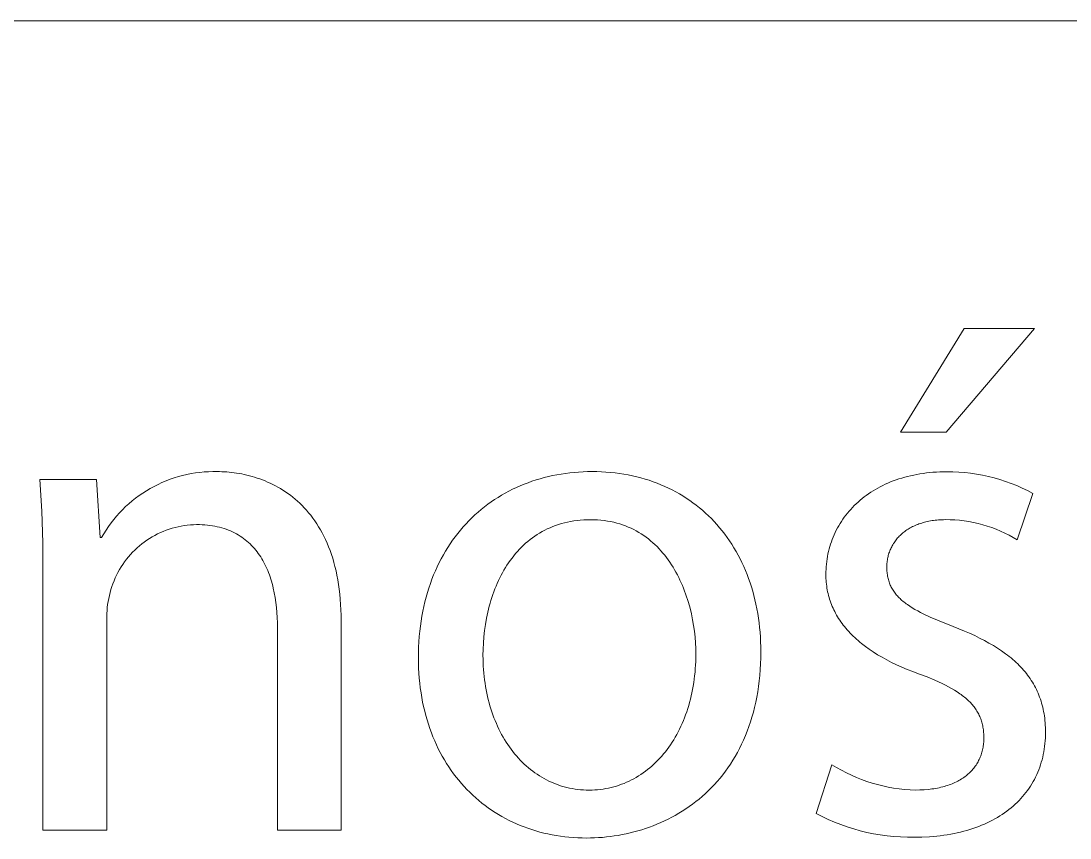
# Model space of a CAD drawing. Header units: millimetres. Extents: x -1246 to 2331, y -493 to 2006.
# Drawn here: x 1807.9 to 1859.8, y -433.3 to -392.9 of the extents above; entities that cross this region are included whole.
import ezdxf

# ---------------------------------------------------------------- set-up
doc = ezdxf.new("R2010")
doc.units = ezdxf.units.MM
doc.header["$MEASUREMENT"] = 0
doc.layers.add('Domyślny', color=7, linetype='Continuous', true_color=0x000000)

msp = doc.modelspace()

# ---------------------------------------------------------------- linework, layer by layer
at = {"layer": 'Domyślny', "color": 18, "lineweight": 15, "true_color": 0x000000}
for p, q in [((979.012, -392.905), (2327.486, -392.905)), ((1851.384, -413.243), (1854.529, -408.121)), ((1858.007, -408.121), (1853.647, -413.243)), ((1854.529, -408.121), (1858.007, -408.121)), ((1853.647, -413.243), (1851.384, -413.243)), ((1808.899, -417.163), (1808.808, -415.596)), ((1808.808, -415.596), (1811.607, -415.596)), ((1811.607, -415.596), (1811.786, -418.467)), ((1814.847, -415.744), (1815.047, -415.66)), ((1815.047, -415.66), (1815.249, -415.582)), ((1815.249, -415.582), (1815.454, -415.512)), ((1815.454, -415.512), (1815.661, -415.449)), ((1815.661, -415.449), (1815.87, -415.392)), ((1815.87, -415.392), (1816.081, -415.343)), ((1816.081, -415.343), (1816.294, -415.301)), ((1816.294, -415.301), (1816.507, -415.266)), ((1816.507, -415.266), (1816.722, -415.239)), ((1816.722, -415.239), (1816.938, -415.219)), ((1816.938, -415.219), (1817.154, -415.206)), ((1817.154, -415.206), (1817.371, -415.201)), ((1817.371, -415.201), (1817.587, -415.203)), ((1817.587, -415.203), (1817.701, -415.204)), ((1817.701, -415.204), (1817.816, -415.207)), ((1817.816, -415.207), (1817.934, -415.212)), ((1817.934, -415.212), (1818.052, -415.22)), ((1818.052, -415.22), (1818.173, -415.23)), ((1818.173, -415.23), (1818.294, -415.243)), ((1818.294, -415.243), (1818.417, -415.258)), ((1818.417, -415.258), (1818.541, -415.276)), ((1818.541, -415.276), (1818.666, -415.297)), ((1818.666, -415.297), (1818.792, -415.32)), ((1818.792, -415.32), (1818.918, -415.346)), ((1818.918, -415.346), (1819.046, -415.375)), ((1819.046, -415.375), (1819.174, -415.407)), ((1819.174, -415.407), (1819.302, -415.441)), ((1819.302, -415.441), (1819.43, -415.479)), ((1819.43, -415.479), (1819.559, -415.52)), ((1819.559, -415.52), (1819.688, -415.565)), ((1819.688, -415.565), (1819.817, -415.612)), ((1819.817, -415.612), (1819.945, -415.663)), ((1819.945, -415.663), (1820.073, -415.718)), ((1832.956, -415.75), (1833.152, -415.68)), ((1833.152, -415.68), (1833.351, -415.615)), ((1833.351, -415.615), (1833.553, -415.554)), ((1833.553, -415.554), (1833.756, -415.498)), ((1833.756, -415.498), (1833.962, -415.447)), ((1833.962, -415.447), (1834.17, -415.401)), ((1834.17, -415.401), (1834.38, -415.359)), ((1834.38, -415.359), (1834.591, -415.322)), ((1834.591, -415.322), (1834.805, -415.29)), ((1834.805, -415.29), (1835.021, -415.263)), ((1835.021, -415.263), (1835.238, -415.241)), ((1835.238, -415.241), (1835.457, -415.224)), ((1835.457, -415.224), (1835.678, -415.211)), ((1835.678, -415.211), (1835.9, -415.204)), ((1835.9, -415.204), (1836.124, -415.201)), ((1836.124, -415.201), (1836.356, -415.204)), ((1836.356, -415.204), (1836.586, -415.212)), ((1836.586, -415.212), (1836.813, -415.225)), ((1836.813, -415.225), (1837.038, -415.243)), ((1837.038, -415.243), (1837.26, -415.267)), ((1837.26, -415.267), (1837.48, -415.295)), ((1837.48, -415.295), (1837.697, -415.329)), ((1837.697, -415.329), (1837.912, -415.367)), ((1837.912, -415.367), (1838.124, -415.411)), ((1838.124, -415.411), (1838.333, -415.459)), ((1838.333, -415.459), (1838.54, -415.512)), ((1838.54, -415.512), (1838.743, -415.571)), ((1838.743, -415.571), (1838.944, -415.633)), ((1838.944, -415.633), (1839.142, -415.701)), ((1850.893, -415.714), (1851.027, -415.661)), ((1851.027, -415.661), (1851.164, -415.611)), ((1851.164, -415.611), (1851.303, -415.564)), ((1851.303, -415.564), (1851.445, -415.52)), ((1851.445, -415.52), (1851.589, -415.478)), ((1851.589, -415.478), (1851.735, -415.439)), ((1851.735, -415.439), (1851.884, -415.403)), ((1851.884, -415.403), (1852.035, -415.37)), ((1852.035, -415.37), (1852.188, -415.34)), ((1852.188, -415.34), (1852.344, -415.313)), ((1852.344, -415.313), (1852.502, -415.289)), ((1852.502, -415.289), (1852.662, -415.268)), ((1852.662, -415.268), (1852.825, -415.25)), ((1852.825, -415.25), (1852.99, -415.235)), ((1852.99, -415.235), (1853.157, -415.224)), ((1853.157, -415.224), (1853.326, -415.215)), ((1853.326, -415.215), (1853.498, -415.21)), ((1853.498, -415.21), (1853.671, -415.209)), ((1853.671, -415.209), (1853.968, -415.211)), ((1853.968, -415.211), (1854.264, -415.224)), ((1854.264, -415.224), (1854.559, -415.247)), ((1854.559, -415.247), (1854.853, -415.28)), ((1854.853, -415.28), (1855.147, -415.323)), ((1855.147, -415.323), (1855.438, -415.376)), ((1855.438, -415.376), (1855.728, -415.438)), ((1855.728, -415.438), (1856.015, -415.511)), ((1856.015, -415.511), (1856.3, -415.592)), ((1856.3, -415.592), (1856.582, -415.684)), ((1856.582, -415.684), (1856.86, -415.785)), ((1813.899, -416.263), (1814.081, -416.146)), ((1814.081, -416.146), (1814.267, -416.036)), ((1814.267, -416.036), (1814.457, -415.932)), ((1814.457, -415.932), (1814.651, -415.835)), ((1814.651, -415.835), (1814.847, -415.744)), ((1820.073, -415.718), (1820.201, -415.776)), ((1820.201, -415.776), (1820.329, -415.837)), ((1820.329, -415.837), (1820.456, -415.903)), ((1820.456, -415.903), (1820.582, -415.971)), ((1820.582, -415.971), (1820.707, -416.044)), ((1820.707, -416.044), (1820.831, -416.121)), ((1820.831, -416.121), (1820.955, -416.201)), ((1820.955, -416.201), (1821.077, -416.286)), ((1831.828, -416.266), (1832.01, -416.169)), ((1832.01, -416.169), (1832.194, -416.076)), ((1832.194, -416.076), (1832.38, -415.988)), ((1832.38, -415.988), (1832.57, -415.904)), ((1832.57, -415.904), (1832.761, -415.825)), ((1832.761, -415.825), (1832.956, -415.75)), ((1839.142, -415.701), (1839.337, -415.773)), ((1839.337, -415.773), (1839.529, -415.85)), ((1839.529, -415.85), (1839.718, -415.932)), ((1839.718, -415.932), (1839.904, -416.018)), ((1839.904, -416.018), (1840.087, -416.108)), ((1840.087, -416.108), (1840.267, -416.203)), ((1840.267, -416.203), (1840.443, -416.302)), ((1849.91, -416.225), (1850.024, -416.153)), ((1850.024, -416.153), (1850.141, -416.083)), ((1850.141, -416.083), (1850.26, -416.015)), ((1850.26, -416.015), (1850.381, -415.95)), ((1850.381, -415.95), (1850.506, -415.887)), ((1850.506, -415.887), (1850.632, -415.827)), ((1850.632, -415.827), (1850.761, -415.769)), ((1850.761, -415.769), (1850.893, -415.714)), ((1856.86, -415.785), (1857.135, -415.895)), ((1857.135, -415.895), (1857.406, -416.015)), ((1857.406, -416.015), (1857.673, -416.143)), ((1857.673, -416.143), (1857.936, -416.281)), ((1813.211, -416.789), (1813.376, -416.649)), ((1813.376, -416.649), (1813.546, -416.515)), ((1813.546, -416.515), (1813.72, -416.386)), ((1813.72, -416.386), (1813.899, -416.263)), ((1821.077, -416.286), (1821.198, -416.374)), ((1821.198, -416.374), (1821.317, -416.467)), ((1821.317, -416.467), (1821.435, -416.564)), ((1821.435, -416.564), (1821.551, -416.665)), ((1821.551, -416.665), (1821.665, -416.77)), ((1830.965, -416.821), (1831.132, -416.701)), ((1831.132, -416.701), (1831.302, -416.586)), ((1831.302, -416.586), (1831.474, -416.475)), ((1831.474, -416.475), (1831.65, -416.368)), ((1831.65, -416.368), (1831.828, -416.266)), ((1840.443, -416.302), (1840.617, -416.406)), ((1840.617, -416.406), (1840.787, -416.514)), ((1840.787, -416.514), (1840.954, -416.627)), ((1840.954, -416.627), (1841.117, -416.743)), ((1849.188, -416.794), (1849.283, -416.706)), ((1849.283, -416.706), (1849.381, -416.621)), ((1849.381, -416.621), (1849.482, -416.538)), ((1849.482, -416.538), (1849.585, -416.456)), ((1849.585, -416.456), (1849.691, -416.377)), ((1849.691, -416.377), (1849.799, -416.3)), ((1849.799, -416.3), (1849.91, -416.225)), ((1857.936, -416.281), (1857.162, -418.58)), ((1808.946, -418.731), (1808.899, -417.163)), ((1812.746, -417.243), (1812.896, -417.086)), ((1812.896, -417.086), (1813.051, -416.935)), ((1813.051, -416.935), (1813.211, -416.789)), ((1821.665, -416.77), (1821.778, -416.88)), ((1821.778, -416.88), (1821.888, -416.995)), ((1821.888, -416.995), (1821.997, -417.113)), ((1821.997, -417.113), (1822.103, -417.237)), ((1822.103, -417.237), (1822.207, -417.365)), ((1830.331, -417.344), (1830.485, -417.207)), ((1830.485, -417.207), (1830.642, -417.074)), ((1830.642, -417.074), (1830.802, -416.945)), ((1830.802, -416.945), (1830.965, -416.821)), ((1841.117, -416.743), (1841.278, -416.864)), ((1841.278, -416.864), (1841.434, -416.989)), ((1841.434, -416.989), (1841.588, -417.118)), ((1841.588, -417.118), (1841.738, -417.251)), ((1848.754, -417.261), (1848.835, -417.164)), ((1848.835, -417.164), (1848.919, -417.069)), ((1848.919, -417.069), (1849.006, -416.975)), ((1849.006, -416.975), (1849.096, -416.884)), ((1849.096, -416.884), (1849.188, -416.794)), ((1812.203, -417.916), (1812.33, -417.741)), ((1812.33, -417.741), (1812.463, -417.57)), ((1812.463, -417.57), (1812.602, -417.404)), ((1812.602, -417.404), (1812.746, -417.243)), ((1822.207, -417.365), (1822.308, -417.498)), ((1822.308, -417.498), (1822.407, -417.636)), ((1822.407, -417.636), (1822.503, -417.779)), ((1829.89, -417.782), (1830.034, -417.631)), ((1830.034, -417.631), (1830.18, -417.486)), ((1830.18, -417.486), (1830.331, -417.344)), ((1834.756, -417.738), (1834.608, -417.777)), ((1834.908, -417.702), (1834.756, -417.738)), ((1835.062, -417.671), (1834.908, -417.702)), ((1835.219, -417.645), (1835.062, -417.671)), ((1835.38, -417.623), (1835.219, -417.645)), ((1835.543, -417.606), (1835.38, -417.623)), ((1835.71, -417.594), (1835.543, -417.606)), ((1835.879, -417.586), (1835.71, -417.594)), ((1836.052, -417.584), (1835.879, -417.586)), ((1836.225, -417.587), (1836.052, -417.584)), ((1836.395, -417.595), (1836.225, -417.587)), ((1836.562, -417.608), (1836.395, -417.595)), ((1836.725, -417.626), (1836.562, -417.608)), ((1836.885, -417.65), (1836.725, -417.626)), ((1837.042, -417.678), (1836.885, -417.65)), ((1837.196, -417.711), (1837.042, -417.678)), ((1837.346, -417.749), (1837.196, -417.711)), ((1837.494, -417.792), (1837.346, -417.749)), ((1841.738, -417.251), (1841.884, -417.388)), ((1841.884, -417.388), (1842.027, -417.53)), ((1842.027, -417.53), (1842.166, -417.675)), ((1842.166, -417.675), (1842.302, -417.824)), ((1848.391, -417.773), (1848.458, -417.667)), ((1848.458, -417.667), (1848.528, -417.563)), ((1848.528, -417.563), (1848.6, -417.461)), ((1848.6, -417.461), (1848.676, -417.36)), ((1848.676, -417.36), (1848.754, -417.261)), ((1852.431, -417.745), (1852.364, -417.766)), ((1852.501, -417.724), (1852.431, -417.745)), ((1852.571, -417.704), (1852.501, -417.724)), ((1852.643, -417.686), (1852.571, -417.704)), ((1852.716, -417.67), (1852.643, -417.686)), ((1852.79, -417.654), (1852.716, -417.67)), ((1852.865, -417.64), (1852.79, -417.654)), ((1852.942, -417.628), (1852.865, -417.64)), ((1853.02, -417.616), (1852.942, -417.628)), ((1853.099, -417.607), (1853.02, -417.616)), ((1853.179, -417.598), (1853.099, -417.607)), ((1853.261, -417.591), (1853.179, -417.598)), ((1853.344, -417.586), (1853.261, -417.591)), ((1853.428, -417.582), (1853.344, -417.586)), ((1853.513, -417.58), (1853.428, -417.582)), ((1853.6, -417.579), (1853.513, -417.58)), ((1853.834, -417.582), (1853.6, -417.579)), ((1854.068, -417.593), (1853.834, -417.582)), ((1854.301, -417.612), (1854.068, -417.593)), ((1854.534, -417.64), (1854.301, -417.612)), ((1854.766, -417.675), (1854.534, -417.64)), ((1854.996, -417.718), (1854.766, -417.675)), ((1855.224, -417.77), (1854.996, -417.718)), ((1811.857, -418.467), (1811.966, -418.279)), ((1811.966, -418.279), (1812.081, -418.096)), ((1812.081, -418.096), (1812.203, -417.916)), ((1814.771, -418.221), (1814.632, -418.287)), ((1814.912, -418.16), (1814.771, -418.221)), ((1815.056, -418.104), (1814.912, -418.16)), ((1815.201, -418.053), (1815.056, -418.104)), ((1815.348, -418.006), (1815.201, -418.053)), ((1815.496, -417.965), (1815.348, -418.006)), ((1815.646, -417.929), (1815.496, -417.965)), ((1815.797, -417.899), (1815.646, -417.929)), ((1815.949, -417.873), (1815.797, -417.899)), ((1816.102, -417.853), (1815.949, -417.873)), ((1816.255, -417.838), (1816.102, -417.853)), ((1816.409, -417.828), (1816.255, -417.838)), ((1816.563, -417.823), (1816.409, -417.828)), ((1816.7, -417.825), (1816.563, -417.823)), ((1816.834, -417.83), (1816.7, -417.825)), ((1816.966, -417.838), (1816.834, -417.83)), ((1817.094, -417.85), (1816.966, -417.838)), ((1817.221, -417.865), (1817.094, -417.85)), ((1817.344, -417.883), (1817.221, -417.865)), ((1817.465, -417.904), (1817.344, -417.883)), ((1817.583, -417.929), (1817.465, -417.904)), ((1817.698, -417.956), (1817.583, -417.929)), ((1817.811, -417.986), (1817.698, -417.956)), ((1817.921, -418.02), (1817.811, -417.986)), ((1818.029, -418.056), (1817.921, -418.02)), ((1818.134, -418.095), (1818.029, -418.056)), ((1818.237, -418.137), (1818.134, -418.095)), ((1818.337, -418.182), (1818.237, -418.137)), ((1818.434, -418.23), (1818.337, -418.182)), ((1818.529, -418.28), (1818.434, -418.23)), ((1818.622, -418.333), (1818.529, -418.28)), ((1822.503, -417.779), (1822.597, -417.927)), ((1822.597, -417.927), (1822.687, -418.079)), ((1822.687, -418.079), (1822.775, -418.237)), ((1822.775, -418.237), (1822.859, -418.4)), ((1829.353, -418.424), (1829.482, -418.257)), ((1829.482, -418.257), (1829.614, -418.094)), ((1829.614, -418.094), (1829.75, -417.936)), ((1829.75, -417.936), (1829.89, -417.782)), ((1833.527, -418.243), (1833.405, -418.318)), ((1833.652, -418.171), (1833.527, -418.243)), ((1833.78, -418.103), (1833.652, -418.171)), ((1833.911, -418.039), (1833.78, -418.103)), ((1834.044, -417.979), (1833.911, -418.039)), ((1834.181, -417.922), (1834.044, -417.979)), ((1834.32, -417.87), (1834.181, -417.922)), ((1834.462, -417.821), (1834.32, -417.87)), ((1834.608, -417.777), (1834.462, -417.821)), ((1837.638, -417.839), (1837.494, -417.792)), ((1837.779, -417.89), (1837.638, -417.839)), ((1837.917, -417.946), (1837.779, -417.89)), ((1838.052, -418.006), (1837.917, -417.946)), ((1838.184, -418.07), (1838.052, -418.006)), ((1838.313, -418.138), (1838.184, -418.07)), ((1838.438, -418.21), (1838.313, -418.138)), ((1838.561, -418.286), (1838.438, -418.21)), ((1842.302, -417.824), (1842.433, -417.976)), ((1842.433, -417.976), (1842.561, -418.133)), ((1842.561, -418.133), (1842.686, -418.293)), ((1848.101, -418.324), (1848.153, -418.211)), ((1848.153, -418.211), (1848.208, -418.099)), ((1848.208, -418.099), (1848.266, -417.989)), ((1848.266, -417.989), (1848.327, -417.88)), ((1848.327, -417.88), (1848.391, -417.773)), ((1851.456, -418.274), (1851.41, -418.315)), ((1851.502, -418.235), (1851.456, -418.274)), ((1851.551, -418.196), (1851.502, -418.235)), ((1851.6, -418.159), (1851.551, -418.196)), ((1851.651, -418.122), (1851.6, -418.159)), ((1851.703, -418.086), (1851.651, -418.122)), ((1851.756, -418.052), (1851.703, -418.086)), ((1851.811, -418.018), (1851.756, -418.052)), ((1851.867, -417.985), (1851.811, -418.018)), ((1851.925, -417.954), (1851.867, -417.985)), ((1851.984, -417.924), (1851.925, -417.954)), ((1852.044, -417.895), (1851.984, -417.924)), ((1852.105, -417.867), (1852.044, -417.895)), ((1852.168, -417.84), (1852.105, -417.867)), ((1852.232, -417.814), (1852.168, -417.84)), ((1852.297, -417.79), (1852.232, -417.814)), ((1852.364, -417.766), (1852.297, -417.79)), ((1855.451, -417.829), (1855.224, -417.77)), ((1855.675, -417.897), (1855.451, -417.829)), ((1855.897, -417.972), (1855.675, -417.897)), ((1856.116, -418.054), (1855.897, -417.972)), ((1856.332, -418.145), (1856.116, -418.054)), ((1856.545, -418.243), (1856.332, -418.145)), ((1856.755, -418.348), (1856.545, -418.243)), ((1808.951, -420.301), (1808.946, -418.731)), ((1811.786, -418.467), (1811.857, -418.467)), ((1813.851, -418.779), (1813.732, -418.877)), ((1813.974, -418.686), (1813.851, -418.779)), ((1814.1, -418.598), (1813.974, -418.686)), ((1814.229, -418.513), (1814.1, -418.598)), ((1814.36, -418.433), (1814.229, -418.513)), ((1814.495, -418.358), (1814.36, -418.433)), ((1814.632, -418.287), (1814.495, -418.358)), ((1818.712, -418.389), (1818.622, -418.333)), ((1818.8, -418.447), (1818.712, -418.389)), ((1818.885, -418.508), (1818.8, -418.447)), ((1818.968, -418.572), (1818.885, -418.508)), ((1819.049, -418.638), (1818.968, -418.572)), ((1819.127, -418.706), (1819.049, -418.638)), ((1819.203, -418.777), (1819.127, -418.706)), ((1819.277, -418.85), (1819.203, -418.777)), ((1822.859, -418.4), (1822.94, -418.569)), ((1822.94, -418.569), (1823.017, -418.742)), ((1823.017, -418.742), (1823.092, -418.921)), ((1828.99, -418.95), (1829.107, -418.77)), ((1829.107, -418.77), (1829.228, -418.595)), ((1829.228, -418.595), (1829.353, -418.424)), ((1832.839, -418.747), (1832.734, -418.843)), ((1832.946, -418.655), (1832.839, -418.747)), ((1833.057, -418.566), (1832.946, -418.655)), ((1833.17, -418.48), (1833.057, -418.566)), ((1833.286, -418.397), (1833.17, -418.48)), ((1833.405, -418.318), (1833.286, -418.397)), ((1838.681, -418.366), (1838.561, -418.286)), ((1838.798, -418.449), (1838.681, -418.366)), ((1838.912, -418.535), (1838.798, -418.449)), ((1839.023, -418.625), (1838.912, -418.535)), ((1839.13, -418.718), (1839.023, -418.625)), ((1839.236, -418.815), (1839.13, -418.718)), ((1842.686, -418.293), (1842.806, -418.457)), ((1842.806, -418.457), (1842.923, -418.625)), ((1842.923, -418.625), (1843.036, -418.796)), ((1843.036, -418.796), (1843.145, -418.971)), ((1847.887, -418.91), (1847.924, -418.791)), ((1847.924, -418.791), (1847.964, -418.672)), ((1847.964, -418.672), (1848.007, -418.555)), ((1848.007, -418.555), (1848.052, -418.439)), ((1848.052, -418.439), (1848.101, -418.324)), ((1851.032, -418.767), (1851.002, -418.817)), ((1851.064, -418.718), (1851.032, -418.767)), ((1851.097, -418.67), (1851.064, -418.718)), ((1851.131, -418.623), (1851.097, -418.67)), ((1851.167, -418.577), (1851.131, -418.623)), ((1851.204, -418.531), (1851.167, -418.577)), ((1851.242, -418.486), (1851.204, -418.531)), ((1851.282, -418.442), (1851.242, -418.486)), ((1851.324, -418.399), (1851.282, -418.442)), ((1851.366, -418.356), (1851.324, -418.399)), ((1851.41, -418.315), (1851.366, -418.356)), ((1856.96, -418.46), (1856.755, -418.348)), ((1857.162, -418.58), (1856.96, -418.46)), ((1813.289, -419.305), (1813.188, -419.421)), ((1813.394, -419.192), (1813.289, -419.305)), ((1813.503, -419.083), (1813.394, -419.192)), ((1813.616, -418.978), (1813.503, -419.083)), ((1813.732, -418.877), (1813.616, -418.978)), ((1819.348, -418.925), (1819.277, -418.85)), ((1819.417, -419.002), (1819.348, -418.925)), ((1819.484, -419.082), (1819.417, -419.002)), ((1819.549, -419.164), (1819.484, -419.082)), ((1819.611, -419.248), (1819.549, -419.164)), ((1819.672, -419.335), (1819.611, -419.248)), ((1823.092, -418.921), (1823.162, -419.106)), ((1823.162, -419.106), (1823.229, -419.296)), ((1823.229, -419.296), (1823.292, -419.492)), ((1828.768, -419.32), (1828.877, -419.133)), ((1828.877, -419.133), (1828.99, -418.95)), ((1832.343, -419.255), (1832.252, -419.365)), ((1832.437, -419.147), (1832.343, -419.255)), ((1832.533, -419.043), (1832.437, -419.147)), ((1832.632, -418.941), (1832.533, -419.043)), ((1832.734, -418.843), (1832.632, -418.941)), ((1839.338, -418.914), (1839.236, -418.815)), ((1839.437, -419.017), (1839.338, -418.914)), ((1839.533, -419.122), (1839.437, -419.017)), ((1839.627, -419.23), (1839.533, -419.122)), ((1839.718, -419.341), (1839.627, -419.23)), ((1843.145, -418.971), (1843.25, -419.149)), ((1843.25, -419.149), (1843.351, -419.331)), ((1847.771, -419.4), (1847.795, -419.276)), ((1847.795, -419.276), (1847.823, -419.153)), ((1847.823, -419.153), (1847.853, -419.031)), ((1847.853, -419.031), (1847.887, -418.91)), ((1850.796, -419.291), (1850.78, -419.346)), ((1850.813, -419.236), (1850.796, -419.291)), ((1850.832, -419.181), (1850.813, -419.236)), ((1850.852, -419.127), (1850.832, -419.181)), ((1850.873, -419.074), (1850.852, -419.127)), ((1850.896, -419.021), (1850.873, -419.074)), ((1850.921, -418.969), (1850.896, -419.021)), ((1850.946, -418.918), (1850.921, -418.969)), ((1850.974, -418.867), (1850.946, -418.918)), ((1851.002, -418.817), (1850.974, -418.867)), ((1812.91, -419.79), (1812.826, -419.919)), ((1812.999, -419.664), (1812.91, -419.79)), ((1813.091, -419.541), (1812.999, -419.664)), ((1813.188, -419.421), (1813.091, -419.541)), ((1819.73, -419.423), (1819.672, -419.335)), ((1819.786, -419.513), (1819.73, -419.423)), ((1819.84, -419.605), (1819.786, -419.513)), ((1819.891, -419.7), (1819.84, -419.605)), ((1819.941, -419.796), (1819.891, -419.7)), ((1819.989, -419.893), (1819.941, -419.796)), ((1823.292, -419.492), (1823.351, -419.693)), ((1823.351, -419.693), (1823.406, -419.9)), ((1828.466, -419.906), (1828.562, -419.707)), ((1828.562, -419.707), (1828.663, -419.512)), ((1828.663, -419.512), (1828.768, -419.32)), ((1831.916, -419.83), (1831.839, -419.953)), ((1831.996, -419.71), (1831.916, -419.83)), ((1832.079, -419.592), (1831.996, -419.71)), ((1832.164, -419.477), (1832.079, -419.592)), ((1832.252, -419.365), (1832.164, -419.477)), ((1839.806, -419.454), (1839.718, -419.341)), ((1839.891, -419.57), (1839.806, -419.454)), ((1839.973, -419.688), (1839.891, -419.57)), ((1840.053, -419.808), (1839.973, -419.688)), ((1840.13, -419.931), (1840.053, -419.808)), ((1843.351, -419.331), (1843.447, -419.517)), ((1843.447, -419.517), (1843.54, -419.705)), ((1843.54, -419.705), (1843.629, -419.897)), ((1847.706, -419.906), (1847.718, -419.779)), ((1847.718, -419.779), (1847.732, -419.652)), ((1847.732, -419.652), (1847.75, -419.525)), ((1847.75, -419.525), (1847.771, -419.4)), ((1850.708, -419.807), (1850.706, -419.866)), ((1850.712, -419.748), (1850.708, -419.807)), ((1850.717, -419.689), (1850.712, -419.748)), ((1850.724, -419.631), (1850.717, -419.689)), ((1850.732, -419.573), (1850.724, -419.631)), ((1850.742, -419.516), (1850.732, -419.573)), ((1850.753, -419.459), (1850.742, -419.516)), ((1850.766, -419.402), (1850.753, -419.459)), ((1850.78, -419.346), (1850.766, -419.402)), ((1808.951, -432.94), (1808.951, -420.301)), ((1812.601, -420.323), (1812.535, -420.462)), ((1812.671, -420.186), (1812.601, -420.323)), ((1812.746, -420.051), (1812.671, -420.186)), ((1812.826, -419.919), (1812.746, -420.051)), ((1820.034, -419.993), (1819.989, -419.893)), ((1820.078, -420.095), (1820.034, -419.993)), ((1820.119, -420.198), (1820.078, -420.095)), ((1820.159, -420.303), (1820.119, -420.198)), ((1820.196, -420.409), (1820.159, -420.303)), ((1823.406, -419.9), (1823.457, -420.113)), ((1823.457, -420.113), (1823.503, -420.331)), ((1823.503, -420.331), (1823.546, -420.556)), ((1828.204, -420.528), (1828.287, -420.317)), ((1828.287, -420.317), (1828.374, -420.11)), ((1828.374, -420.11), (1828.466, -419.906)), ((1831.624, -420.333), (1831.557, -420.464)), ((1831.693, -420.204), (1831.624, -420.333)), ((1831.765, -420.077), (1831.693, -420.204)), ((1831.839, -419.953), (1831.765, -420.077)), ((1840.204, -420.055), (1840.13, -419.931)), ((1840.276, -420.182), (1840.204, -420.055)), ((1840.345, -420.31), (1840.276, -420.182)), ((1840.411, -420.44), (1840.345, -420.31)), ((1843.629, -419.897), (1843.713, -420.093)), ((1843.713, -420.093), (1843.793, -420.291)), ((1843.793, -420.291), (1843.869, -420.493)), ((1847.691, -420.295), (1847.693, -420.165)), ((1847.693, -420.392), (1847.691, -420.295)), ((1847.693, -420.165), (1847.698, -420.035)), ((1847.698, -420.035), (1847.706, -419.906)), ((1850.706, -419.866), (1850.705, -419.926)), ((1850.705, -419.926), (1850.706, -419.993)), ((1850.706, -419.993), (1850.708, -420.059)), ((1850.708, -420.059), (1850.712, -420.123)), ((1850.712, -420.123), (1850.717, -420.187)), ((1850.717, -420.187), (1850.724, -420.249)), ((1850.724, -420.249), (1850.733, -420.311)), ((1850.733, -420.311), (1850.743, -420.371)), ((1812.419, -420.747), (1812.368, -420.892)), ((1812.475, -420.603), (1812.419, -420.747)), ((1812.535, -420.462), (1812.475, -420.603)), ((1820.232, -420.517), (1820.196, -420.409)), ((1820.266, -420.627), (1820.232, -420.517)), ((1820.297, -420.738), (1820.266, -420.627)), ((1820.327, -420.85), (1820.297, -420.738)), ((1820.355, -420.964), (1820.327, -420.85)), ((1823.546, -420.556), (1823.583, -420.787)), ((1823.583, -420.787), (1823.616, -421.024)), ((1828.051, -420.962), (1828.125, -420.743)), ((1828.125, -420.743), (1828.204, -420.528)), ((1831.374, -420.868), (1831.318, -421.006)), ((1831.432, -420.732), (1831.374, -420.868)), ((1831.493, -420.597), (1831.432, -420.732)), ((1831.557, -420.464), (1831.493, -420.597)), ((1840.474, -420.572), (1840.411, -420.44)), ((1840.535, -420.705), (1840.474, -420.572)), ((1840.594, -420.84), (1840.535, -420.705)), ((1840.649, -420.976), (1840.594, -420.84)), ((1843.869, -420.493), (1843.941, -420.698)), ((1843.941, -420.698), (1844.008, -420.906)), ((1847.696, -420.488), (1847.693, -420.392)), ((1847.701, -420.584), (1847.696, -420.488)), ((1847.709, -420.68), (1847.701, -420.584)), ((1847.719, -420.774), (1847.709, -420.68)), ((1847.731, -420.869), (1847.719, -420.774)), ((1847.745, -420.962), (1847.731, -420.869)), ((1850.743, -420.371), (1850.754, -420.431)), ((1850.754, -420.431), (1850.767, -420.489)), ((1850.767, -420.489), (1850.782, -420.547)), ((1850.782, -420.547), (1850.798, -420.603)), ((1850.798, -420.603), (1850.816, -420.659)), ((1850.816, -420.659), (1850.835, -420.714)), ((1850.835, -420.714), (1850.856, -420.768)), ((1850.856, -420.768), (1850.878, -420.821)), ((1850.878, -420.821), (1850.902, -420.873)), ((1850.902, -420.873), (1850.928, -420.924)), ((1812.244, -421.329), (1812.212, -421.475)), ((1812.281, -421.183), (1812.244, -421.329)), ((1812.322, -421.04), (1812.281, -421.183)), ((1812.368, -420.892), (1812.322, -421.04)), ((1820.406, -421.196), (1820.355, -420.964)), ((1820.449, -421.433), (1820.406, -421.196)), ((1823.616, -421.024), (1823.644, -421.267)), ((1823.644, -421.267), (1823.668, -421.516)), ((1827.917, -421.412), (1827.982, -421.185)), ((1827.982, -421.185), (1828.051, -420.962)), ((1831.214, -421.287), (1831.166, -421.43)), ((1831.264, -421.146), (1831.214, -421.287)), ((1831.318, -421.006), (1831.264, -421.146)), ((1840.703, -421.113), (1840.649, -420.976)), ((1840.753, -421.251), (1840.703, -421.113)), ((1840.801, -421.391), (1840.753, -421.251)), ((1840.847, -421.531), (1840.801, -421.391)), ((1844.008, -420.906), (1844.071, -421.118)), ((1844.071, -421.118), (1844.13, -421.332)), ((1844.13, -421.332), (1844.184, -421.549)), ((1847.761, -421.056), (1847.745, -420.962)), ((1847.779, -421.148), (1847.761, -421.056)), ((1847.8, -421.24), (1847.779, -421.148)), ((1847.823, -421.332), (1847.8, -421.24)), ((1847.848, -421.423), (1847.823, -421.332)), ((1850.928, -420.924), (1850.955, -420.975)), ((1850.955, -420.975), (1850.984, -421.025)), ((1850.984, -421.025), (1851.014, -421.074)), ((1851.014, -421.074), (1851.046, -421.123)), ((1851.046, -421.123), (1851.08, -421.17)), ((1851.08, -421.17), (1851.115, -421.217)), ((1851.115, -421.217), (1851.152, -421.264)), ((1851.152, -421.264), (1851.19, -421.31)), ((1851.19, -421.31), (1851.23, -421.355)), ((1851.23, -421.355), (1851.272, -421.4)), ((1812.161, -421.77), (1812.143, -421.919)), ((1812.184, -421.622), (1812.161, -421.77)), ((1812.212, -421.475), (1812.184, -421.622)), ((1820.485, -421.675), (1820.449, -421.433)), ((1820.514, -421.922), (1820.485, -421.675)), ((1823.668, -421.516), (1823.686, -421.771)), ((1823.686, -421.771), (1823.699, -422.033)), ((1827.753, -422.114), (1827.803, -421.877)), ((1827.803, -421.877), (1827.857, -421.642)), ((1827.857, -421.642), (1827.917, -421.412)), ((1831.037, -421.865), (1830.999, -422.013)), ((1831.077, -421.719), (1831.037, -421.865)), ((1831.12, -421.574), (1831.077, -421.719)), ((1831.166, -421.43), (1831.12, -421.574)), ((1840.89, -421.672), (1840.847, -421.531)), ((1840.969, -421.956), (1840.89, -421.672)), ((1844.184, -421.549), (1844.234, -421.769)), ((1844.234, -421.769), (1844.279, -421.992)), ((1847.876, -421.513), (1847.848, -421.423)), ((1847.905, -421.603), (1847.876, -421.513)), ((1847.937, -421.692), (1847.905, -421.603)), ((1847.971, -421.78), (1847.937, -421.692)), ((1848.007, -421.868), (1847.971, -421.78)), ((1848.045, -421.956), (1848.007, -421.868)), ((1851.272, -421.4), (1851.315, -421.444)), ((1851.315, -421.444), (1851.36, -421.488)), ((1851.36, -421.488), (1851.407, -421.531)), ((1851.407, -421.531), (1851.455, -421.574)), ((1851.455, -421.574), (1851.505, -421.616)), ((1851.505, -421.616), (1851.556, -421.658)), ((1851.556, -421.658), (1851.609, -421.699)), ((1851.609, -421.699), (1851.664, -421.74)), ((1851.664, -421.74), (1851.721, -421.781)), ((1851.721, -421.781), (1851.839, -421.861)), ((1851.839, -421.861), (1851.963, -421.94)), ((1812.122, -422.217), (1812.118, -422.367)), ((1812.118, -422.367), (1812.119, -422.517)), ((1812.13, -422.068), (1812.122, -422.217)), ((1812.143, -421.919), (1812.13, -422.068)), ((1820.537, -422.172), (1820.514, -421.922)), ((1820.553, -422.427), (1820.537, -422.172)), ((1820.562, -422.684), (1820.553, -422.427)), ((1823.699, -422.033), (1823.707, -422.301)), ((1823.707, -422.301), (1823.71, -422.576)), ((1827.668, -422.602), (1827.708, -422.356)), ((1827.708, -422.356), (1827.753, -422.114)), ((1830.963, -422.162), (1830.9, -422.461)), ((1830.999, -422.013), (1830.963, -422.162)), ((1841.038, -422.242), (1840.969, -421.956)), ((1841.097, -422.529), (1841.038, -422.242)), ((1844.279, -421.992), (1844.319, -422.218)), ((1844.319, -422.218), (1844.355, -422.447)), ((1848.086, -422.043), (1848.045, -421.956)), ((1848.129, -422.129), (1848.086, -422.043)), ((1848.174, -422.214), (1848.129, -422.129)), ((1848.221, -422.299), (1848.174, -422.214)), ((1848.271, -422.383), (1848.221, -422.299)), ((1848.323, -422.467), (1848.271, -422.383)), ((1851.963, -421.94), (1852.095, -422.018)), ((1852.095, -422.018), (1852.233, -422.096)), ((1852.233, -422.096), (1852.378, -422.173)), ((1852.378, -422.173), (1852.529, -422.249)), ((1852.529, -422.249), (1852.854, -422.402)), ((1852.854, -422.402), (1853.205, -422.554)), ((1812.119, -422.517), (1812.119, -432.94)), ((1820.565, -422.945), (1820.562, -422.684)), ((1820.565, -432.94), (1820.565, -422.945)), ((1823.71, -422.576), (1823.71, -432.94)), ((1827.603, -423.103), (1827.633, -422.851)), ((1827.633, -422.851), (1827.668, -422.602)), ((1830.847, -422.764), (1830.804, -423.07)), ((1830.9, -422.461), (1830.847, -422.764)), ((1841.147, -422.817), (1841.097, -422.529)), ((1841.187, -423.104), (1841.147, -422.817)), ((1844.355, -422.447), (1844.387, -422.679)), ((1844.387, -422.679), (1844.413, -422.913)), ((1844.413, -422.913), (1844.435, -423.15)), ((1848.377, -422.549), (1848.323, -422.467)), ((1848.433, -422.632), (1848.377, -422.549)), ((1848.492, -422.713), (1848.433, -422.632)), ((1848.553, -422.794), (1848.492, -422.713)), ((1848.616, -422.874), (1848.553, -422.794)), ((1848.681, -422.954), (1848.616, -422.874)), ((1853.205, -422.554), (1853.993, -422.868)), ((1853.993, -422.868), (1854.271, -422.977)), ((1827.56, -423.62), (1827.579, -423.36)), ((1827.579, -423.36), (1827.603, -423.103)), ((1830.77, -423.377), (1830.746, -423.685)), ((1830.804, -423.07), (1830.77, -423.377)), ((1841.218, -423.39), (1841.187, -423.104)), ((1841.24, -423.673), (1841.218, -423.39)), ((1844.435, -423.15), (1844.452, -423.389)), ((1844.452, -423.389), (1844.464, -423.632)), ((1848.749, -423.033), (1848.681, -422.954)), ((1848.819, -423.111), (1848.749, -423.033)), ((1848.891, -423.188), (1848.819, -423.111)), ((1848.965, -423.265), (1848.891, -423.188)), ((1849.042, -423.341), (1848.965, -423.265)), ((1849.121, -423.416), (1849.042, -423.341)), ((1849.202, -423.491), (1849.121, -423.416)), ((1854.271, -422.977), (1854.541, -423.089)), ((1854.541, -423.089), (1854.802, -423.203)), ((1854.802, -423.203), (1855.054, -423.319)), ((1855.054, -423.319), (1855.298, -423.438)), ((1855.298, -423.438), (1855.533, -423.559)), ((1827.538, -424.151), (1827.546, -423.883)), ((1827.546, -423.883), (1827.56, -423.62)), ((1830.746, -423.685), (1830.732, -423.994)), ((1841.253, -423.954), (1841.24, -423.673)), ((1841.258, -424.231), (1841.253, -423.954)), ((1844.464, -423.632), (1844.472, -423.876)), ((1844.472, -423.876), (1844.474, -424.124)), ((1849.286, -423.564), (1849.202, -423.491)), ((1849.372, -423.637), (1849.286, -423.564)), ((1849.46, -423.71), (1849.372, -423.637)), ((1849.644, -423.852), (1849.46, -423.71)), ((1849.836, -423.991), (1849.644, -423.852)), ((1855.533, -423.559), (1855.76, -423.684)), ((1855.76, -423.684), (1855.977, -423.811)), ((1855.977, -423.811), (1856.186, -423.941)), ((1856.186, -423.941), (1856.387, -424.075)), ((1827.535, -424.421), (1827.538, -424.151)), ((1827.538, -424.676), (1827.535, -424.421)), ((1830.732, -423.994), (1830.727, -424.302)), ((1830.727, -424.302), (1830.729, -424.479)), ((1830.729, -424.479), (1830.734, -424.655)), ((1841.251, -424.594), (1841.256, -424.413)), ((1841.256, -424.413), (1841.258, -424.231)), ((1844.471, -424.421), (1844.461, -424.714)), ((1844.474, -424.124), (1844.471, -424.421)), ((1850.038, -424.127), (1849.836, -423.991)), ((1850.249, -424.26), (1850.038, -424.127)), ((1850.47, -424.39), (1850.249, -424.26)), ((1850.7, -424.516), (1850.47, -424.39)), ((1856.387, -424.075), (1856.578, -424.212)), ((1856.578, -424.212), (1856.671, -424.281)), ((1856.671, -424.281), (1856.761, -424.352)), ((1856.761, -424.352), (1856.849, -424.424)), ((1856.849, -424.424), (1856.935, -424.496)), ((1856.935, -424.496), (1857.019, -424.569)), ((1827.545, -424.928), (1827.538, -424.676)), ((1827.559, -425.177), (1827.545, -424.928)), ((1830.734, -424.655), (1830.742, -424.829)), ((1830.742, -424.829), (1830.753, -425.001)), ((1830.753, -425.001), (1830.767, -425.172)), ((1841.217, -425.126), (1841.232, -424.95)), ((1841.232, -424.95), (1841.243, -424.773)), ((1841.243, -424.773), (1841.251, -424.594)), ((1844.445, -425.001), (1844.423, -425.283)), ((1844.461, -424.714), (1844.445, -425.001)), ((1850.939, -424.639), (1850.7, -424.516)), ((1851.188, -424.759), (1850.939, -424.639)), ((1851.446, -424.875), (1851.188, -424.759)), ((1851.714, -424.988), (1851.446, -424.875)), ((1851.991, -425.097), (1851.714, -424.988)), ((1857.019, -424.569), (1857.1, -424.644)), ((1857.1, -424.644), (1857.18, -424.719)), ((1857.18, -424.719), (1857.257, -424.795)), ((1857.257, -424.795), (1857.332, -424.873)), ((1857.332, -424.873), (1857.404, -424.951)), ((1857.404, -424.951), (1857.475, -425.031)), ((1827.577, -425.422), (1827.559, -425.177)), ((1827.6, -425.665), (1827.577, -425.422)), ((1830.767, -425.172), (1830.784, -425.342)), ((1830.784, -425.342), (1830.804, -425.51)), ((1830.804, -425.51), (1830.828, -425.676)), ((1841.155, -425.642), (1841.178, -425.472)), ((1841.178, -425.472), (1841.199, -425.3)), ((1841.199, -425.3), (1841.217, -425.126)), ((1844.423, -425.283), (1844.395, -425.56)), ((1852.278, -425.203), (1851.991, -425.097)), ((1852.697, -425.363), (1852.278, -425.203)), ((1853.083, -425.524), (1852.697, -425.363)), ((1853.265, -425.605), (1853.083, -425.524)), ((1857.475, -425.031), (1857.543, -425.111)), ((1857.543, -425.111), (1857.609, -425.193)), ((1857.609, -425.193), (1857.673, -425.275)), ((1857.673, -425.275), (1857.735, -425.359)), ((1857.735, -425.359), (1857.794, -425.444)), ((1857.794, -425.444), (1857.851, -425.53)), ((1857.851, -425.53), (1857.906, -425.617)), ((1827.628, -425.905), (1827.6, -425.665)), ((1827.662, -426.141), (1827.628, -425.905)), ((1830.828, -425.676), (1830.854, -425.84)), ((1830.854, -425.84), (1830.883, -426.003)), ((1830.883, -426.003), (1830.915, -426.164)), ((1841.065, -426.141), (1841.098, -425.976)), ((1841.098, -425.976), (1841.128, -425.81)), ((1841.128, -425.81), (1841.155, -425.642)), ((1844.361, -425.832), (1844.321, -426.098)), ((1844.395, -425.56), (1844.361, -425.832)), ((1853.438, -425.686), (1853.265, -425.605)), ((1853.604, -425.768), (1853.438, -425.686)), ((1853.762, -425.851), (1853.604, -425.768)), ((1853.913, -425.934), (1853.762, -425.851)), ((1854.056, -426.018), (1853.913, -425.934)), ((1854.191, -426.104), (1854.056, -426.018)), ((1857.906, -425.617), (1857.959, -425.705)), ((1857.959, -425.705), (1858.01, -425.795)), ((1858.01, -425.795), (1858.058, -425.885)), ((1858.058, -425.885), (1858.104, -425.977)), ((1858.104, -425.977), (1858.148, -426.07)), ((1827.7, -426.374), (1827.662, -426.141)), ((1827.743, -426.604), (1827.7, -426.374)), ((1830.915, -426.164), (1830.95, -426.323)), ((1830.95, -426.323), (1830.988, -426.481)), ((1830.988, -426.481), (1831.028, -426.636)), ((1840.949, -426.621), (1840.99, -426.463)), ((1840.99, -426.463), (1841.029, -426.303)), ((1841.029, -426.303), (1841.065, -426.141)), ((1844.275, -426.359), (1844.223, -426.615)), ((1844.321, -426.098), (1844.275, -426.359)), ((1854.32, -426.19), (1854.191, -426.104)), ((1854.381, -426.234), (1854.32, -426.19)), ((1854.441, -426.278), (1854.381, -426.234)), ((1854.499, -426.323), (1854.441, -426.278)), ((1854.555, -426.368), (1854.499, -426.323)), ((1854.61, -426.413), (1854.555, -426.368)), ((1854.662, -426.459), (1854.61, -426.413)), ((1854.713, -426.505), (1854.662, -426.459)), ((1854.763, -426.552), (1854.713, -426.505)), ((1854.81, -426.599), (1854.763, -426.552)), ((1858.148, -426.07), (1858.19, -426.165)), ((1858.19, -426.165), (1858.229, -426.26)), ((1858.229, -426.26), (1858.266, -426.357)), ((1858.266, -426.357), (1858.301, -426.456)), ((1858.301, -426.456), (1858.334, -426.555)), ((1858.334, -426.555), (1858.364, -426.656)), ((1827.79, -426.831), (1827.743, -426.604)), ((1827.843, -427.054), (1827.79, -426.831)), ((1827.9, -427.274), (1827.843, -427.054)), ((1831.028, -426.636), (1831.072, -426.789)), ((1831.072, -426.789), (1831.118, -426.941)), ((1831.118, -426.941), (1831.167, -427.09)), ((1831.167, -427.09), (1831.218, -427.237)), ((1840.754, -427.232), (1840.807, -427.082)), ((1840.807, -427.082), (1840.857, -426.931)), ((1840.857, -426.931), (1840.904, -426.777)), ((1840.904, -426.777), (1840.949, -426.621)), ((1844.166, -426.866), (1844.104, -427.112)), ((1844.223, -426.615), (1844.166, -426.866)), ((1854.856, -426.647), (1854.81, -426.599)), ((1854.9, -426.695), (1854.856, -426.647)), ((1854.943, -426.743), (1854.9, -426.695)), ((1854.984, -426.793), (1854.943, -426.743)), ((1855.023, -426.842), (1854.984, -426.793)), ((1855.061, -426.893), (1855.023, -426.842)), ((1855.097, -426.944), (1855.061, -426.893)), ((1855.131, -426.995), (1855.097, -426.944)), ((1855.164, -427.047), (1855.131, -426.995)), ((1855.195, -427.1), (1855.164, -427.047)), ((1855.225, -427.153), (1855.195, -427.1)), ((1858.364, -426.656), (1858.392, -426.758)), ((1858.392, -426.758), (1858.418, -426.862)), ((1858.418, -426.862), (1858.442, -426.967)), ((1858.442, -426.967), (1858.464, -427.074)), ((1858.464, -427.074), (1858.483, -427.181)), ((1827.962, -427.491), (1827.9, -427.274)), ((1828.028, -427.704), (1827.962, -427.491)), ((1831.218, -427.237), (1831.272, -427.382)), ((1831.272, -427.382), (1831.329, -427.525)), ((1831.329, -427.525), (1831.389, -427.666)), ((1840.58, -427.665), (1840.641, -427.523)), ((1840.641, -427.523), (1840.699, -427.378)), ((1840.699, -427.378), (1840.754, -427.232)), ((1843.963, -427.589), (1843.885, -427.82)), ((1844.036, -427.353), (1843.963, -427.589)), ((1844.104, -427.112), (1844.036, -427.353)), ((1855.253, -427.207), (1855.225, -427.153)), ((1855.28, -427.262), (1855.253, -427.207)), ((1855.305, -427.318), (1855.28, -427.262)), ((1855.328, -427.374), (1855.305, -427.318)), ((1855.35, -427.431), (1855.328, -427.374)), ((1855.37, -427.488), (1855.35, -427.431)), ((1855.389, -427.547), (1855.37, -427.488)), ((1855.407, -427.606), (1855.389, -427.547)), ((1855.423, -427.666), (1855.407, -427.606)), ((1858.483, -427.181), (1858.5, -427.291)), ((1858.5, -427.291), (1858.515, -427.401)), ((1858.515, -427.401), (1858.527, -427.514)), ((1858.527, -427.514), (1858.537, -427.627)), ((1828.099, -427.914), (1828.028, -427.704)), ((1828.174, -428.12), (1828.099, -427.914)), ((1828.254, -428.323), (1828.174, -428.12)), ((1831.389, -427.666), (1831.451, -427.804)), ((1831.451, -427.804), (1831.515, -427.94)), ((1831.515, -427.94), (1831.582, -428.074)), ((1831.582, -428.074), (1831.652, -428.205)), ((1840.312, -428.21), (1840.383, -428.077)), ((1840.383, -428.077), (1840.451, -427.942)), ((1840.451, -427.942), (1840.517, -427.805)), ((1840.517, -427.805), (1840.58, -427.665)), ((1843.802, -428.045), (1843.714, -428.266)), ((1843.885, -427.82), (1843.802, -428.045)), ((1855.438, -427.727), (1855.423, -427.666)), ((1855.451, -427.788), (1855.438, -427.727)), ((1855.462, -427.851), (1855.451, -427.788)), ((1855.473, -427.914), (1855.462, -427.851)), ((1855.481, -427.979), (1855.473, -427.914)), ((1855.489, -428.044), (1855.481, -427.979)), ((1855.495, -428.11), (1855.489, -428.044)), ((1855.5, -428.177), (1855.495, -428.11)), ((1858.537, -427.627), (1858.545, -427.743)), ((1858.545, -427.743), (1858.551, -427.859)), ((1858.551, -427.859), (1858.554, -427.978)), ((1858.554, -427.978), (1858.555, -428.097)), ((1858.555, -428.097), (1858.554, -428.24)), ((1828.338, -428.523), (1828.254, -428.323)), ((1828.426, -428.718), (1828.338, -428.523)), ((1831.652, -428.205), (1831.724, -428.334)), ((1831.724, -428.334), (1831.798, -428.46)), ((1831.798, -428.46), (1831.875, -428.584)), ((1831.875, -428.584), (1831.954, -428.705)), ((1840.004, -428.713), (1840.085, -428.591)), ((1840.085, -428.591), (1840.163, -428.466)), ((1840.163, -428.466), (1840.239, -428.339)), ((1840.239, -428.339), (1840.312, -428.21)), ((1843.622, -428.482), (1843.524, -428.692)), ((1843.714, -428.266), (1843.622, -428.482)), ((1855.486, -428.713), (1855.493, -428.648)), ((1855.493, -428.648), (1855.499, -428.582)), ((1855.499, -428.582), (1855.503, -428.516)), ((1855.503, -428.245), (1855.5, -428.177)), ((1855.505, -428.313), (1855.503, -428.245)), ((1855.503, -428.516), (1855.505, -428.45)), ((1855.506, -428.383), (1855.505, -428.313)), ((1855.505, -428.45), (1855.506, -428.383)), ((1858.528, -428.658), (1858.512, -428.795)), ((1858.54, -428.52), (1858.528, -428.658)), ((1858.548, -428.381), (1858.54, -428.52)), ((1858.554, -428.24), (1858.548, -428.381)), ((1828.518, -428.911), (1828.426, -428.718)), ((1828.615, -429.099), (1828.518, -428.911)), ((1828.715, -429.284), (1828.615, -429.099)), ((1831.954, -428.705), (1832.036, -428.823)), ((1832.036, -428.823), (1832.12, -428.939)), ((1832.12, -428.939), (1832.206, -429.052)), ((1832.206, -429.052), (1832.294, -429.162)), ((1832.294, -429.162), (1832.385, -429.27)), ((1839.568, -429.279), (1839.66, -429.172)), ((1839.66, -429.172), (1839.749, -429.061)), ((1839.749, -429.061), (1839.837, -428.948)), ((1839.837, -428.948), (1839.922, -428.832)), ((1839.922, -428.832), (1840.004, -428.713)), ((1843.316, -429.099), (1843.205, -429.295)), ((1843.422, -428.898), (1843.316, -429.099)), ((1843.524, -428.692), (1843.422, -428.898)), ((1855.372, -429.212), (1855.392, -429.152)), ((1855.392, -429.152), (1855.41, -429.091)), ((1855.41, -429.091), (1855.427, -429.029)), ((1855.427, -429.029), (1855.442, -428.967)), ((1855.442, -428.967), (1855.455, -428.904)), ((1855.455, -428.904), (1855.467, -428.841)), ((1855.467, -428.841), (1855.477, -428.777)), ((1855.477, -428.777), (1855.486, -428.713)), ((1858.471, -429.064), (1858.445, -429.196)), ((1858.493, -428.93), (1858.471, -429.064)), ((1858.512, -428.795), (1858.493, -428.93)), ((1828.82, -429.466), (1828.715, -429.284)), ((1828.928, -429.643), (1828.82, -429.466)), ((1829.041, -429.817), (1828.928, -429.643)), ((1832.385, -429.27), (1832.478, -429.375)), ((1832.478, -429.375), (1832.573, -429.476)), ((1832.573, -429.476), (1832.67, -429.575)), ((1832.67, -429.575), (1832.769, -429.671)), ((1832.769, -429.671), (1832.87, -429.763)), ((1839.079, -429.772), (1839.181, -429.68)), ((1839.181, -429.68), (1839.281, -429.584)), ((1839.281, -429.584), (1839.379, -429.486)), ((1839.379, -429.486), (1839.474, -429.384)), ((1839.474, -429.384), (1839.568, -429.279)), ((1842.971, -429.672), (1842.848, -429.853)), ((1843.09, -429.486), (1842.971, -429.672)), ((1843.205, -429.295), (1843.09, -429.486)), ((1855.119, -429.721), (1855.154, -429.668)), ((1855.154, -429.668), (1855.187, -429.614)), ((1855.187, -429.614), (1855.218, -429.558)), ((1855.218, -429.558), (1855.248, -429.503)), ((1855.248, -429.503), (1855.276, -429.446)), ((1855.276, -429.446), (1855.302, -429.388)), ((1855.302, -429.388), (1855.327, -429.33)), ((1855.327, -429.33), (1855.35, -429.271)), ((1855.35, -429.271), (1855.372, -429.212)), ((1858.348, -429.583), (1858.309, -429.709)), ((1858.384, -429.456), (1858.348, -429.583)), ((1858.416, -429.327), (1858.384, -429.456)), ((1858.445, -429.196), (1858.416, -429.327)), ((1829.157, -429.987), (1829.041, -429.817)), ((1829.277, -430.154), (1829.157, -429.987)), ((1829.401, -430.316), (1829.277, -430.154)), ((1832.87, -429.763), (1832.973, -429.853)), ((1832.973, -429.853), (1833.078, -429.939)), ((1833.078, -429.939), (1833.186, -430.023)), ((1833.186, -430.023), (1833.295, -430.103)), ((1833.295, -430.103), (1833.406, -430.18)), ((1833.406, -430.18), (1833.519, -430.253)), ((1838.427, -430.26), (1838.54, -430.187)), ((1838.54, -430.187), (1838.651, -430.111)), ((1838.651, -430.111), (1838.761, -430.031)), ((1838.761, -430.031), (1838.869, -429.948)), ((1838.869, -429.948), (1838.975, -429.862)), ((1838.975, -429.862), (1839.079, -429.772)), ((1842.59, -430.201), (1842.455, -430.368)), ((1842.72, -430.03), (1842.59, -430.201)), ((1842.848, -429.853), (1842.72, -430.03)), ((1847.203, -432.112), (1847.989, -429.706)), ((1847.989, -429.706), (1848.223, -429.848)), ((1848.223, -429.848), (1848.462, -429.982)), ((1848.462, -429.982), (1848.705, -430.108)), ((1848.705, -430.108), (1848.953, -430.226)), ((1854.629, -430.249), (1854.682, -430.206)), ((1854.682, -430.206), (1854.734, -430.162)), ((1854.734, -430.162), (1854.783, -430.117)), ((1854.783, -430.117), (1854.831, -430.071)), ((1854.831, -430.071), (1854.877, -430.024)), ((1854.877, -430.024), (1854.922, -429.975)), ((1854.922, -429.975), (1854.965, -429.926)), ((1854.965, -429.926), (1855.006, -429.876)), ((1855.006, -429.876), (1855.045, -429.826)), ((1855.045, -429.826), (1855.083, -429.774)), ((1855.083, -429.774), (1855.119, -429.721)), ((1858.12, -430.195), (1858.065, -430.313)), ((1858.173, -430.076), (1858.12, -430.195)), ((1858.221, -429.956), (1858.173, -430.076)), ((1858.267, -429.833), (1858.221, -429.956)), ((1858.309, -429.709), (1858.267, -429.833)), ((1829.528, -430.475), (1829.401, -430.316)), ((1829.659, -430.629), (1829.528, -430.475)), ((1829.794, -430.78), (1829.659, -430.629)), ((1833.519, -430.253), (1833.633, -430.323)), ((1833.633, -430.323), (1833.75, -430.39)), ((1833.75, -430.39), (1833.868, -430.453)), ((1833.868, -430.453), (1833.988, -430.513)), ((1833.988, -430.513), (1834.11, -430.569)), ((1834.11, -430.569), (1834.234, -430.622)), ((1834.234, -430.622), (1834.359, -430.671)), ((1834.359, -430.671), (1834.486, -430.717)), ((1834.486, -430.717), (1834.614, -430.758)), ((1837.333, -430.761), (1837.46, -430.72)), ((1837.46, -430.72), (1837.587, -430.675)), ((1837.587, -430.675), (1837.712, -430.626)), ((1837.712, -430.626), (1837.835, -430.574)), ((1837.835, -430.574), (1837.957, -430.518)), ((1837.957, -430.518), (1838.077, -430.459)), ((1838.077, -430.459), (1838.195, -430.396)), ((1838.195, -430.396), (1838.312, -430.33)), ((1838.312, -430.33), (1838.427, -430.26)), ((1842.175, -430.688), (1842.03, -430.84)), ((1842.317, -430.53), (1842.175, -430.688)), ((1842.455, -430.368), (1842.317, -430.53)), ((1848.953, -430.226), (1849.204, -430.335)), ((1849.204, -430.335), (1849.458, -430.436)), ((1849.458, -430.436), (1849.716, -430.529)), ((1849.716, -430.529), (1849.977, -430.612)), ((1849.977, -430.612), (1850.241, -430.687)), ((1850.241, -430.687), (1850.507, -430.753)), ((1853.631, -430.755), (1853.71, -430.73)), ((1853.71, -430.73), (1853.787, -430.704)), ((1853.787, -430.704), (1853.862, -430.676)), ((1853.862, -430.676), (1853.935, -430.647)), ((1853.935, -430.647), (1854.007, -430.617)), ((1854.007, -430.617), (1854.077, -430.586)), ((1854.077, -430.586), (1854.145, -430.553)), ((1854.145, -430.553), (1854.212, -430.519)), ((1854.212, -430.519), (1854.276, -430.484)), ((1854.276, -430.484), (1854.339, -430.448)), ((1854.339, -430.448), (1854.401, -430.41)), ((1854.401, -430.41), (1854.461, -430.372)), ((1854.461, -430.372), (1854.519, -430.332)), ((1854.519, -430.332), (1854.575, -430.291)), ((1854.575, -430.291), (1854.629, -430.249)), ((1857.88, -430.653), (1857.811, -430.763)), ((1857.945, -430.542), (1857.88, -430.653)), ((1858.007, -430.428), (1857.945, -430.542)), ((1858.065, -430.313), (1858.007, -430.428)), ((1829.932, -430.927), (1829.794, -430.78)), ((1830.074, -431.07), (1829.932, -430.927)), ((1830.219, -431.208), (1830.074, -431.07)), ((1830.367, -431.343), (1830.219, -431.208)), ((1834.614, -430.758), (1834.744, -430.796)), ((1834.744, -430.796), (1834.876, -430.83)), ((1834.876, -430.83), (1835.009, -430.861)), ((1835.009, -430.861), (1835.144, -430.887)), ((1835.144, -430.887), (1835.28, -430.909)), ((1835.28, -430.909), (1835.417, -430.928)), ((1835.417, -430.928), (1835.556, -430.942)), ((1835.556, -430.942), (1835.696, -430.953)), ((1835.696, -430.953), (1835.838, -430.959)), ((1835.838, -430.959), (1835.981, -430.961)), ((1835.981, -430.961), (1836.121, -430.959)), ((1836.121, -430.959), (1836.261, -430.953)), ((1836.261, -430.953), (1836.399, -430.943)), ((1836.399, -430.943), (1836.537, -430.928)), ((1836.537, -430.928), (1836.673, -430.91)), ((1836.673, -430.91), (1836.807, -430.888)), ((1836.807, -430.888), (1836.941, -430.862)), ((1836.941, -430.862), (1837.073, -430.832)), ((1837.073, -430.832), (1837.203, -430.798)), ((1837.203, -430.798), (1837.333, -430.761)), ((1841.73, -431.131), (1841.575, -431.269)), ((1841.881, -430.988), (1841.73, -431.131)), ((1842.03, -430.84), (1841.881, -430.988)), ((1850.507, -430.753), (1850.775, -430.809)), ((1850.775, -430.809), (1851.044, -430.857)), ((1851.044, -430.857), (1851.315, -430.896)), ((1851.315, -430.896), (1851.588, -430.925)), ((1851.588, -430.925), (1851.861, -430.945)), ((1851.861, -430.945), (1852.135, -430.956)), ((1852.135, -430.956), (1852.347, -430.953)), ((1852.347, -430.953), (1852.551, -430.943)), ((1852.551, -430.943), (1852.749, -430.927)), ((1852.749, -430.927), (1852.845, -430.916)), ((1852.845, -430.916), (1852.94, -430.904)), ((1852.94, -430.904), (1853.032, -430.891)), ((1853.032, -430.891), (1853.123, -430.876)), ((1853.123, -430.876), (1853.212, -430.859)), ((1853.212, -430.859), (1853.299, -430.841)), ((1853.299, -430.841), (1853.385, -430.822)), ((1853.385, -430.822), (1853.469, -430.801)), ((1853.469, -430.801), (1853.551, -430.779)), ((1853.551, -430.779), (1853.631, -430.755)), ((1857.507, -431.183), (1857.423, -431.283)), ((1857.588, -431.081), (1857.507, -431.183)), ((1857.666, -430.977), (1857.588, -431.081)), ((1857.74, -430.871), (1857.666, -430.977)), ((1857.811, -430.763), (1857.74, -430.871)), ((1830.519, -431.474), (1830.367, -431.343)), ((1830.673, -431.6), (1830.519, -431.474)), ((1830.831, -431.722), (1830.673, -431.6)), ((1830.992, -431.84), (1830.831, -431.722)), ((1841.094, -431.656), (1840.928, -431.776)), ((1841.257, -431.532), (1841.094, -431.656)), ((1841.417, -431.403), (1841.257, -431.532)), ((1841.575, -431.269), (1841.417, -431.403)), ((1856.957, -431.751), (1856.855, -431.838)), ((1857.056, -431.661), (1856.957, -431.751)), ((1857.153, -431.57), (1857.056, -431.661)), ((1857.246, -431.476), (1857.153, -431.57)), ((1857.336, -431.381), (1857.246, -431.476)), ((1857.423, -431.283), (1857.336, -431.381)), ((1831.156, -431.954), (1830.992, -431.84)), ((1831.323, -432.064), (1831.156, -431.954)), ((1831.493, -432.169), (1831.323, -432.064)), ((1831.666, -432.27), (1831.493, -432.169)), ((1831.841, -432.366), (1831.666, -432.27)), ((1840.241, -432.209), (1840.063, -432.306)), ((1840.416, -432.108), (1840.241, -432.209)), ((1840.589, -432.002), (1840.416, -432.108)), ((1840.76, -431.891), (1840.589, -432.002)), ((1840.928, -431.776), (1840.76, -431.891)), ((1847.502, -432.267), (1847.203, -432.112)), ((1847.807, -432.412), (1847.502, -432.267)), ((1856.298, -432.239), (1856.178, -432.313)), ((1856.415, -432.164), (1856.298, -432.239)), ((1856.53, -432.086), (1856.415, -432.164)), ((1856.641, -432.005), (1856.53, -432.086)), ((1856.749, -431.923), (1856.641, -432.005)), ((1856.855, -431.838), (1856.749, -431.923)), ((1832.02, -432.458), (1831.841, -432.366)), ((1832.201, -432.546), (1832.02, -432.458)), ((1832.384, -432.629), (1832.201, -432.546)), ((1832.57, -432.708), (1832.384, -432.629)), ((1832.759, -432.783), (1832.57, -432.708)), ((1832.95, -432.852), (1832.759, -432.783)), ((1838.961, -432.794), (1838.772, -432.86)), ((1839.149, -432.724), (1838.961, -432.794)), ((1839.335, -432.649), (1839.149, -432.724)), ((1839.52, -432.57), (1839.335, -432.649)), ((1839.703, -432.487), (1839.52, -432.57)), ((1839.884, -432.399), (1839.703, -432.487)), ((1840.063, -432.306), (1839.884, -432.399)), ((1848.116, -432.546), (1847.807, -432.412)), ((1848.43, -432.669), (1848.116, -432.546)), ((1848.747, -432.782), (1848.43, -432.669)), ((1849.069, -432.884), (1848.747, -432.782)), ((1855.111, -432.81), (1854.965, -432.86)), ((1855.255, -432.757), (1855.111, -432.81)), ((1855.395, -432.701), (1855.255, -432.757)), ((1855.533, -432.642), (1855.395, -432.701)), ((1855.668, -432.581), (1855.533, -432.642)), ((1855.8, -432.518), (1855.668, -432.581)), ((1855.929, -432.452), (1855.8, -432.518)), ((1856.055, -432.383), (1855.929, -432.452)), ((1856.178, -432.313), (1856.055, -432.383)), ((1812.119, -432.94), (1808.951, -432.94)), ((1823.71, -432.94), (1820.565, -432.94)), ((1833.144, -432.917), (1832.95, -432.852)), ((1833.339, -432.978), (1833.144, -432.917)), ((1833.538, -433.034), (1833.339, -432.978)), ((1833.738, -433.085), (1833.538, -433.034)), ((1833.94, -433.131), (1833.738, -433.085)), ((1834.145, -433.173), (1833.94, -433.131)), ((1834.351, -433.21), (1834.145, -433.173)), ((1834.56, -433.242), (1834.351, -433.21)), ((1834.77, -433.269), (1834.56, -433.242)), ((1834.983, -433.292), (1834.77, -433.269)), ((1835.197, -433.309), (1834.983, -433.292)), ((1835.413, -433.322), (1835.197, -433.309)), ((1835.63, -433.329), (1835.413, -433.322)), ((1835.85, -433.332), (1835.63, -433.329)), ((1836.046, -433.33), (1835.85, -433.332)), ((1836.242, -433.323), (1836.046, -433.33)), ((1836.439, -433.313), (1836.242, -433.323)), ((1836.635, -433.299), (1836.439, -433.313)), ((1836.832, -433.28), (1836.635, -433.299)), ((1837.029, -433.257), (1836.832, -433.28)), ((1837.225, -433.23), (1837.029, -433.257)), ((1837.421, -433.199), (1837.225, -433.23)), ((1837.616, -433.163), (1837.421, -433.199)), ((1837.811, -433.124), (1837.616, -433.163)), ((1838.005, -433.079), (1837.811, -433.124)), ((1838.198, -433.031), (1838.005, -433.079)), ((1838.39, -432.978), (1838.198, -433.031)), ((1838.582, -432.921), (1838.39, -432.978)), ((1838.772, -432.86), (1838.582, -432.921)), ((1849.393, -432.975), (1849.069, -432.884)), ((1849.721, -433.054), (1849.393, -432.975)), ((1850.051, -433.122), (1849.721, -433.054)), ((1850.383, -433.179), (1850.051, -433.122)), ((1850.717, -433.225), (1850.383, -433.179)), ((1851.053, -433.258), (1850.717, -433.225)), ((1851.389, -433.281), (1851.053, -433.258)), ((1851.726, -433.292), (1851.389, -433.281)), ((1852.063, -433.291), (1851.726, -433.292)), ((1852.444, -433.285), (1852.063, -433.291)), ((1852.815, -433.266), (1852.444, -433.285)), ((1852.997, -433.252), (1852.815, -433.266)), ((1853.176, -433.236), (1852.997, -433.252)), ((1853.352, -433.216), (1853.176, -433.236)), ((1853.525, -433.193), (1853.352, -433.216)), ((1853.696, -433.167), (1853.525, -433.193)), ((1853.865, -433.139), (1853.696, -433.167)), ((1854.03, -433.107), (1853.865, -433.139)), ((1854.193, -433.073), (1854.03, -433.107)), ((1854.353, -433.036), (1854.193, -433.073)), ((1854.51, -432.996), (1854.353, -433.036)), ((1854.665, -432.954), (1854.51, -432.996)), ((1854.816, -432.908), (1854.665, -432.954)), ((1854.965, -432.86), (1854.816, -432.908))]:
    msp.add_line(p, q, dxfattribs=at)

doc.saveas('drawing.dxf')
